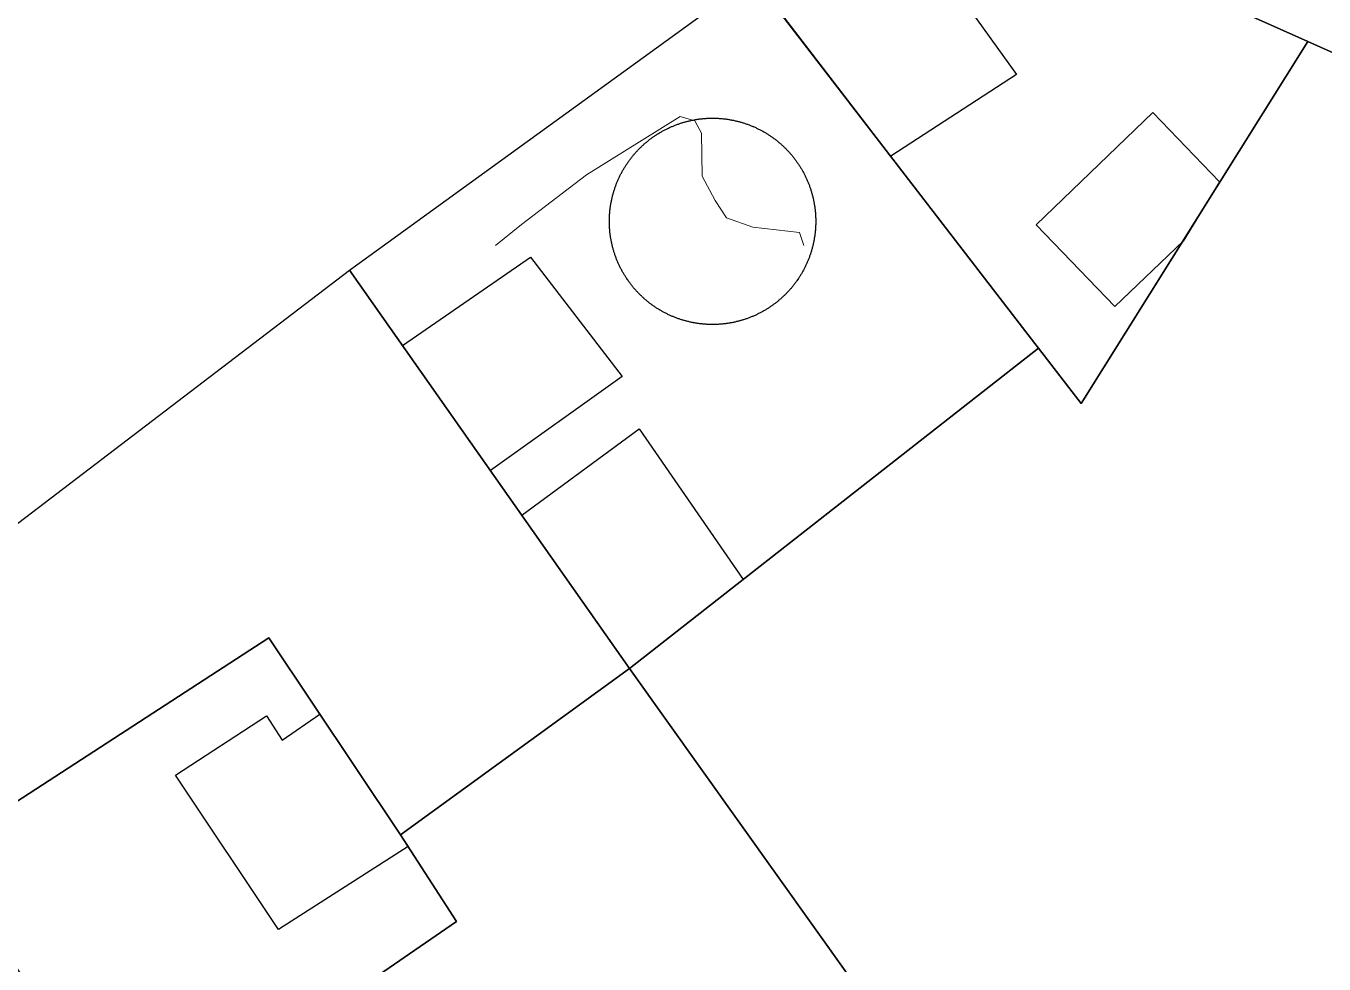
# Model space of a CAD drawing. Header units: millimetres. Extents: x 72 to 2826, y -203 to 794.
# Drawn here: x 2002.5 to 2071.7, y 46.7 to 96.7 of the extents above; entities that cross this region are included whole.
import ezdxf

# ---------------------------------------------------------------- set-up
doc = ezdxf.new("R2010")
doc.units = ezdxf.units.MM
doc.layers.add('01_Fina', color=250, linetype='Continuous', lineweight=15)
doc.layers.add('Traza Urbana', color=7, linetype='Continuous')

msp = doc.modelspace()

# ---------------------------------------------------------------- linework, layer by layer
at = {"layer": '01_Fina', "color": 252, "linetype": 'Continuous', "lineweight": 9, "true_color": 0x939598}
msp.add_lwpolyline([(2043.994, 84.999), (2043.766, 85.7), (2041.276, 85.99), (2039.866, 86.49), (2039.266, 87.41), (2038.566, 88.71), (2038.546, 91), (2038.176, 91.65), (2037.406, 91.88), (2032.406, 88.78), (2028.936, 86.13), (2027.561, 84.999)], dxfattribs=at)
at = {"layer": 'Traza Urbana'}
for points in [[(2061.358, 114.48), (2108.226, 94.371), (2101.293, 82.271), (2070.853, 95.881), (2049.254, 105.529)], [(2070.853, 95.881), (2058.776, 76.578), (2056.5, 79.54), (2056.31, 79.787), (2041.301, 99.299), (2049.254, 105.529)], [(2048.637, 89.762), (2042.389, 97.885), (2049.273, 102.572), (2055.331, 94.118)], [(2056.5, 79.54), (2034.708, 62.461), (2019.774, 83.698), (2041.301, 99.299), (2056.31, 79.787)], [(2056.383, 86.107), (2062.602, 92.09), (2066.155, 88.398), (2064.207, 85.239), (2060.578, 81.747)], [(2044.628, 86.296), (2044.628, 86.253), (2044.627, 86.209), (2044.626, 86.166), (2044.625, 86.123), (2044.624, 86.08), (2044.622, 86.037), (2044.62, 85.994), (2044.617, 85.951), (2044.614, 85.907), (2044.611, 85.864), (2044.607, 85.821), (2044.604, 85.778), (2044.599, 85.735), (2044.595, 85.692), (2044.59, 85.649), (2044.585, 85.607), (2044.579, 85.564), (2044.573, 85.521), (2044.567, 85.478), (2044.56, 85.435), (2044.553, 85.393), (2044.546, 85.35), (2044.538, 85.308), (2044.531, 85.265), (2044.522, 85.223), (2044.514, 85.181), (2044.505, 85.138), (2044.495, 85.096), (2044.486, 85.054), (2044.476, 85.012), (2044.466, 84.97), (2044.455, 84.928), (2044.444, 84.886), (2044.433, 84.845), (2044.421, 84.803), (2044.41, 84.761), (2044.397, 84.72), (2044.385, 84.679), (2044.372, 84.637), (2044.359, 84.596), (2044.345, 84.555), (2044.331, 84.514), (2044.317, 84.474), (2044.303, 84.433), (2044.288, 84.392), (2044.273, 84.352), (2044.257, 84.311), (2044.242, 84.271), (2044.226, 84.231), (2044.209, 84.191), (2044.193, 84.151), (2044.176, 84.112), (2044.158, 84.072), (2044.141, 84.033), (2044.123, 83.993), (2044.105, 83.954), (2044.086, 83.915), (2044.067, 83.876), (2044.048, 83.837), (2044.028, 83.799), (2044.009, 83.761), (2043.989, 83.722), (2043.968, 83.684), (2043.948, 83.646), (2043.927, 83.608), (2043.905, 83.571), (2043.884, 83.533), (2043.862, 83.496), (2043.84, 83.459), (2043.817, 83.422), (2043.795, 83.385), (2043.772, 83.349), (2043.748, 83.312), (2043.725, 83.276), (2043.701, 83.24), (2043.677, 83.204), (2043.652, 83.169), (2043.628, 83.133), (2043.603, 83.098), (2043.578, 83.063), (2043.552, 83.028), (2043.526, 82.994), (2043.5, 82.959), (2043.474, 82.925), (2043.447, 82.891), (2043.42, 82.857), (2043.393, 82.823), (2043.366, 82.79), (2043.338, 82.757), (2043.31, 82.724), (2043.282, 82.691), (2043.254, 82.659), (2043.225, 82.626), (2043.196, 82.594), (2043.167, 82.562), (2043.137, 82.531), (2043.108, 82.5), (2043.078, 82.468), (2043.047, 82.437), (2043.017, 82.407), (2042.986, 82.376), (2042.955, 82.346), (2042.924, 82.316), (2042.893, 82.287), (2042.861, 82.257), (2042.83, 82.228), (2042.797, 82.199), (2042.765, 82.17), (2042.733, 82.142), (2042.7, 82.114), (2042.667, 82.086), (2042.634, 82.058), (2042.6, 82.031), (2042.567, 82.004), (2042.533, 81.977), (2042.499, 81.95), (2042.465, 81.924), (2042.43, 81.898), (2042.396, 81.872), (2042.361, 81.846), (2042.326, 81.821), (2042.29, 81.796), (2042.255, 81.771), (2042.219, 81.747), (2042.184, 81.723), (2042.148, 81.699), (2042.111, 81.675), (2042.075, 81.652), (2042.038, 81.629), (2042.002, 81.606), (2041.965, 81.584), (2041.928, 81.562), (2041.89, 81.54), (2041.853, 81.518), (2041.815, 81.497), (2041.778, 81.476), (2041.74, 81.456), (2041.702, 81.435), (2041.663, 81.415), (2041.625, 81.395), (2041.586, 81.376), (2041.548, 81.357), (2041.509, 81.338), (2041.47, 81.319), (2041.431, 81.301), (2041.391, 81.283), (2041.352, 81.266), (2041.312, 81.248), (2041.273, 81.231), (2041.233, 81.215), (2041.193, 81.198), (2041.153, 81.182), (2041.112, 81.166), (2041.072, 81.151), (2041.032, 81.136), (2040.991, 81.121), (2040.95, 81.107), (2040.909, 81.092), (2040.869, 81.079), (2040.828, 81.065), (2040.786, 81.052), (2040.745, 81.039), (2040.704, 81.026), (2040.662, 81.014), (2040.621, 81.002), (2040.579, 80.991), (2040.538, 80.98), (2040.496, 80.969), (2040.454, 80.958), (2040.412, 80.948), (2040.37, 80.938), (2040.328, 80.928), (2040.286, 80.919), (2040.243, 80.91), (2040.201, 80.902), (2040.159, 80.893), (2040.116, 80.885), (2040.074, 80.878), (2040.031, 80.871), (2039.988, 80.864), (2039.946, 80.857), (2039.903, 80.851), (2039.86, 80.845), (2039.817, 80.839), (2039.774, 80.834), (2039.731, 80.829), (2039.689, 80.825), (2039.646, 80.82), (2039.603, 80.816), (2039.559, 80.813), (2039.516, 80.81), (2039.473, 80.807), (2039.43, 80.804), (2039.387, 80.802), (2039.344, 80.8), (2039.301, 80.799), (2039.258, 80.797), (2039.214, 80.797), (2039.171, 80.796), (2039.128, 80.796), (2039.085, 80.796), (2039.042, 80.797), (2038.998, 80.797), (2038.955, 80.799), (2038.912, 80.8), (2038.869, 80.802), (2038.826, 80.804), (2038.783, 80.807), (2038.74, 80.81), (2038.696, 80.813), (2038.653, 80.816), (2038.61, 80.82), (2038.567, 80.825), (2038.524, 80.829), (2038.481, 80.834), (2038.439, 80.839), (2038.396, 80.845), (2038.353, 80.851), (2038.31, 80.857), (2038.268, 80.864), (2038.225, 80.871), (2038.182, 80.878), (2038.14, 80.885), (2038.097, 80.893), (2038.055, 80.902), (2038.013, 80.91), (2037.97, 80.919), (2037.928, 80.928), (2037.886, 80.938), (2037.844, 80.948), (2037.802, 80.958), (2037.76, 80.969), (2037.718, 80.98), (2037.677, 80.991), (2037.635, 81.002), (2037.594, 81.014), (2037.552, 81.026), (2037.511, 81.039), (2037.469, 81.052), (2037.428, 81.065), (2037.387, 81.079), (2037.346, 81.092), (2037.306, 81.107), (2037.265, 81.121), (2037.224, 81.136), (2037.184, 81.151), (2037.143, 81.166), (2037.103, 81.182), (2037.063, 81.198), (2037.023, 81.215), (2036.983, 81.231), (2036.944, 81.248), (2036.904, 81.266), (2036.865, 81.283), (2036.825, 81.301), (2036.786, 81.319), (2036.747, 81.338), (2036.708, 81.357), (2036.67, 81.376), (2036.631, 81.395), (2036.593, 81.415), (2036.554, 81.435), (2036.516, 81.456), (2036.478, 81.476), (2036.441, 81.497), (2036.403, 81.518), (2036.365, 81.54), (2036.328, 81.562), (2036.291, 81.584), (2036.254, 81.606), (2036.217, 81.629), (2036.181, 81.652), (2036.145, 81.675), (2036.108, 81.699), (2036.072, 81.723), (2036.036, 81.747), (2036.001, 81.771), (2035.965, 81.796), (2035.93, 81.821), (2035.895, 81.846), (2035.86, 81.872), (2035.826, 81.898), (2035.791, 81.924), (2035.757, 81.95), (2035.723, 81.977), (2035.689, 82.004), (2035.656, 82.031), (2035.622, 82.058), (2035.589, 82.086), (2035.556, 82.114), (2035.523, 82.142), (2035.491, 82.17), (2035.458, 82.199), (2035.426, 82.228), (2035.395, 82.257), (2035.363, 82.287), (2035.332, 82.316), (2035.3, 82.346), (2035.27, 82.376), (2035.239, 82.407), (2035.208, 82.437), (2035.178, 82.468), (2035.148, 82.5), (2035.119, 82.531), (2035.089, 82.562), (2035.06, 82.594), (2035.031, 82.626), (2035.002, 82.659), (2034.974, 82.691), (2034.946, 82.724), (2034.918, 82.757), (2034.89, 82.79), (2034.863, 82.823), (2034.836, 82.857), (2034.809, 82.891), (2034.782, 82.925), (2034.756, 82.959), (2034.73, 82.994), (2034.704, 83.028), (2034.678, 83.063), (2034.653, 83.098), (2034.628, 83.133), (2034.603, 83.169), (2034.579, 83.204), (2034.555, 83.24), (2034.531, 83.276), (2034.507, 83.312), (2034.484, 83.349), (2034.461, 83.385), (2034.438, 83.422), (2034.416, 83.459), (2034.394, 83.496), (2034.372, 83.533), (2034.35, 83.571), (2034.329, 83.608), (2034.308, 83.646), (2034.288, 83.684), (2034.267, 83.722), (2034.247, 83.761), (2034.227, 83.799), (2034.208, 83.837), (2034.189, 83.876), (2034.17, 83.915), (2034.151, 83.954), (2034.133, 83.993), (2034.115, 84.033), (2034.098, 84.072), (2034.08, 84.112), (2034.063, 84.151), (2034.047, 84.191), (2034.03, 84.231), (2034.014, 84.271), (2033.998, 84.311), (2033.983, 84.352), (2033.968, 84.392), (2033.953, 84.433), (2033.939, 84.474), (2033.924, 84.514), (2033.911, 84.555), (2033.897, 84.596), (2033.884, 84.637), (2033.871, 84.679), (2033.859, 84.72), (2033.846, 84.761), (2033.834, 84.803), (2033.823, 84.845), (2033.812, 84.886), (2033.801, 84.928), (2033.79, 84.97), (2033.78, 85.012), (2033.77, 85.054), (2033.76, 85.096), (2033.751, 85.138), (2033.742, 85.181), (2033.734, 85.223), (2033.725, 85.265), (2033.717, 85.308), (2033.71, 85.35), (2033.703, 85.393), (2033.696, 85.435), (2033.689, 85.478), (2033.683, 85.521), (2033.677, 85.564), (2033.671, 85.607), (2033.666, 85.649), (2033.661, 85.692), (2033.657, 85.735), (2033.652, 85.778), (2033.648, 85.821), (2033.645, 85.864), (2033.642, 85.907), (2033.639, 85.951), (2033.636, 85.994), (2033.634, 86.037), (2033.632, 86.08), (2033.631, 86.123), (2033.629, 86.166), (2033.629, 86.209), (2033.628, 86.253), (2033.628, 86.296), (2033.628, 86.339), (2033.629, 86.382), (2033.629, 86.425), (2033.631, 86.469), (2033.632, 86.512), (2033.634, 86.555), (2033.636, 86.598), (2033.639, 86.641), (2033.642, 86.684), (2033.645, 86.727), (2033.648, 86.77), (2033.652, 86.813), (2033.657, 86.856), (2033.661, 86.899), (2033.666, 86.942), (2033.671, 86.985), (2033.677, 87.028), (2033.683, 87.071), (2033.689, 87.114), (2033.696, 87.156), (2033.703, 87.199), (2033.71, 87.241), (2033.717, 87.284), (2033.725, 87.326), (2033.734, 87.369), (2033.742, 87.411), (2033.751, 87.453), (2033.76, 87.496), (2033.77, 87.538), (2033.78, 87.58), (2033.79, 87.622), (2033.801, 87.664), (2033.812, 87.705), (2033.823, 87.747), (2033.834, 87.789), (2033.846, 87.83), (2033.859, 87.872), (2033.871, 87.913), (2033.884, 87.954), (2033.897, 87.995), (2033.911, 88.037), (2033.924, 88.077), (2033.939, 88.118), (2033.953, 88.159), (2033.968, 88.2), (2033.983, 88.24), (2033.998, 88.28), (2034.014, 88.321), (2034.03, 88.361), (2034.047, 88.401), (2034.063, 88.44), (2034.08, 88.48), (2034.098, 88.52), (2034.115, 88.559), (2034.133, 88.599), (2034.151, 88.638), (2034.17, 88.677), (2034.189, 88.716), (2034.208, 88.754), (2034.227, 88.793), (2034.247, 88.831), (2034.267, 88.869), (2034.288, 88.908), (2034.308, 88.946), (2034.329, 88.983), (2034.35, 89.021), (2034.372, 89.058), (2034.394, 89.096), (2034.416, 89.133), (2034.438, 89.17), (2034.461, 89.206), (2034.484, 89.243), (2034.507, 89.279), (2034.531, 89.316), (2034.555, 89.352), (2034.579, 89.387), (2034.603, 89.423), (2034.628, 89.458), (2034.653, 89.494), (2034.678, 89.529), (2034.704, 89.564), (2034.73, 89.598), (2034.756, 89.633), (2034.782, 89.667), (2034.809, 89.701), (2034.836, 89.735), (2034.863, 89.768), (2034.89, 89.802), (2034.918, 89.835), (2034.946, 89.868), (2034.974, 89.901), (2035.002, 89.933), (2035.031, 89.965), (2035.06, 89.997), (2035.089, 90.029), (2035.119, 90.061), (2035.148, 90.092), (2035.178, 90.123), (2035.208, 90.154), (2035.239, 90.185), (2035.27, 90.215), (2035.3, 90.246), (2035.332, 90.276), (2035.363, 90.305), (2035.395, 90.335), (2035.426, 90.364), (2035.458, 90.393), (2035.491, 90.421), (2035.523, 90.45), (2035.556, 90.478), (2035.589, 90.506), (2035.622, 90.534), (2035.656, 90.561), (2035.689, 90.588), (2035.723, 90.615), (2035.757, 90.642), (2035.791, 90.668), (2035.826, 90.694), (2035.86, 90.72), (2035.895, 90.745), (2035.93, 90.771), (2035.965, 90.796), (2036.001, 90.82), (2036.036, 90.845), (2036.072, 90.869), (2036.108, 90.893), (2036.145, 90.916), (2036.181, 90.94), (2036.217, 90.963), (2036.254, 90.985), (2036.291, 91.008), (2036.328, 91.03), (2036.365, 91.052), (2036.403, 91.073), (2036.441, 91.095), (2036.478, 91.116), (2036.516, 91.136), (2036.554, 91.157), (2036.593, 91.177), (2036.631, 91.196), (2036.67, 91.216), (2036.708, 91.235), (2036.747, 91.254), (2036.786, 91.272), (2036.825, 91.291), (2036.865, 91.309), (2036.904, 91.326), (2036.944, 91.344), (2036.983, 91.361), (2037.023, 91.377), (2037.063, 91.394), (2037.103, 91.41), (2037.143, 91.425), (2037.184, 91.441), (2037.224, 91.456), (2037.265, 91.471), (2037.306, 91.485), (2037.346, 91.499), (2037.387, 91.513), (2037.428, 91.527), (2037.469, 91.54), (2037.511, 91.553), (2037.552, 91.565), (2037.594, 91.577), (2037.635, 91.589), (2037.677, 91.601), (2037.718, 91.612), (2037.76, 91.623), (2037.802, 91.634), (2037.844, 91.644), (2037.886, 91.654), (2037.928, 91.663), (2037.97, 91.673), (2038.013, 91.682), (2038.055, 91.69), (2038.097, 91.698), (2038.14, 91.706), (2038.182, 91.714), (2038.225, 91.721), (2038.268, 91.728), (2038.31, 91.735), (2038.353, 91.741), (2038.396, 91.747), (2038.439, 91.753), (2038.481, 91.758), (2038.524, 91.763), (2038.567, 91.767), (2038.61, 91.771), (2038.653, 91.775), (2038.696, 91.779), (2038.74, 91.782), (2038.783, 91.785), (2038.826, 91.788), (2038.869, 91.79), (2038.912, 91.792), (2038.955, 91.793), (2038.998, 91.794), (2039.042, 91.795), (2039.085, 91.796), (2039.128, 91.796), (2039.171, 91.796), (2039.214, 91.795), (2039.258, 91.794), (2039.301, 91.793), (2039.344, 91.792), (2039.387, 91.79), (2039.43, 91.788), (2039.473, 91.785), (2039.516, 91.782), (2039.559, 91.779), (2039.603, 91.775), (2039.646, 91.771), (2039.689, 91.767), (2039.731, 91.763), (2039.774, 91.758), (2039.817, 91.753), (2039.86, 91.747), (2039.903, 91.741), (2039.946, 91.735), (2039.988, 91.728), (2040.031, 91.721), (2040.074, 91.714), (2040.116, 91.706), (2040.159, 91.698), (2040.201, 91.69), (2040.243, 91.682), (2040.286, 91.673), (2040.328, 91.663), (2040.37, 91.654), (2040.412, 91.644), (2040.454, 91.634), (2040.496, 91.623), (2040.538, 91.612), (2040.579, 91.601), (2040.621, 91.589), (2040.662, 91.577), (2040.704, 91.565), (2040.745, 91.553), (2040.786, 91.54), (2040.828, 91.527), (2040.869, 91.513), (2040.909, 91.499), (2040.95, 91.485), (2040.991, 91.471), (2041.032, 91.456), (2041.072, 91.441), (2041.112, 91.425), (2041.153, 91.41), (2041.193, 91.394), (2041.233, 91.377), (2041.273, 91.361), (2041.312, 91.344), (2041.352, 91.326), (2041.391, 91.309), (2041.431, 91.291), (2041.47, 91.272), (2041.509, 91.254), (2041.548, 91.235), (2041.586, 91.216), (2041.625, 91.196), (2041.663, 91.177), (2041.702, 91.157), (2041.74, 91.136), (2041.778, 91.116), (2041.815, 91.095), (2041.853, 91.073), (2041.89, 91.052), (2041.928, 91.03), (2041.965, 91.008), (2042.002, 90.985), (2042.038, 90.963), (2042.075, 90.94), (2042.111, 90.916), (2042.148, 90.893), (2042.184, 90.869), (2042.219, 90.845), (2042.255, 90.82), (2042.29, 90.796), (2042.326, 90.771), (2042.361, 90.745), (2042.396, 90.72), (2042.43, 90.694), (2042.465, 90.668), (2042.499, 90.642), (2042.533, 90.615), (2042.567, 90.588), (2042.6, 90.561), (2042.634, 90.534), (2042.667, 90.506), (2042.7, 90.478), (2042.733, 90.45), (2042.765, 90.421), (2042.797, 90.393), (2042.83, 90.364), (2042.861, 90.335), (2042.893, 90.305), (2042.924, 90.276), (2042.955, 90.246), (2042.986, 90.215), (2043.017, 90.185), (2043.047, 90.154), (2043.078, 90.123), (2043.108, 90.092), (2043.137, 90.061), (2043.167, 90.029), (2043.196, 89.997), (2043.225, 89.965), (2043.254, 89.933), (2043.282, 89.901), (2043.31, 89.868), (2043.338, 89.835), (2043.366, 89.802), (2043.393, 89.768), (2043.42, 89.735), (2043.447, 89.701), (2043.474, 89.667), (2043.5, 89.633), (2043.526, 89.598), (2043.552, 89.564), (2043.578, 89.529), (2043.603, 89.494), (2043.628, 89.458), (2043.652, 89.423), (2043.677, 89.387), (2043.701, 89.352), (2043.725, 89.316), (2043.748, 89.279), (2043.772, 89.243), (2043.795, 89.206), (2043.817, 89.17), (2043.84, 89.133), (2043.862, 89.096), (2043.884, 89.058), (2043.905, 89.021), (2043.927, 88.983), (2043.948, 88.946), (2043.968, 88.908), (2043.989, 88.869), (2044.009, 88.831), (2044.028, 88.793), (2044.048, 88.754), (2044.067, 88.716), (2044.086, 88.677), (2044.105, 88.638), (2044.123, 88.599), (2044.141, 88.559), (2044.158, 88.52), (2044.176, 88.48), (2044.193, 88.44), (2044.209, 88.401), (2044.226, 88.361), (2044.242, 88.321), (2044.257, 88.28), (2044.273, 88.24), (2044.288, 88.2), (2044.303, 88.159), (2044.317, 88.118), (2044.331, 88.077), (2044.345, 88.037), (2044.359, 87.995), (2044.372, 87.954), (2044.385, 87.913), (2044.397, 87.872), (2044.41, 87.83), (2044.421, 87.789), (2044.433, 87.747), (2044.444, 87.705), (2044.455, 87.664), (2044.466, 87.622), (2044.476, 87.58), (2044.486, 87.538), (2044.495, 87.496), (2044.505, 87.453), (2044.514, 87.411), (2044.522, 87.369), (2044.531, 87.326), (2044.538, 87.284), (2044.546, 87.241), (2044.553, 87.199), (2044.56, 87.156), (2044.567, 87.114), (2044.573, 87.071), (2044.579, 87.028), (2044.585, 86.985), (2044.59, 86.942), (2044.595, 86.899), (2044.599, 86.856), (2044.604, 86.813), (2044.607, 86.77), (2044.611, 86.727), (2044.614, 86.684), (2044.617, 86.641), (2044.62, 86.598), (2044.622, 86.555), (2044.624, 86.512), (2044.625, 86.469), (2044.626, 86.425), (2044.627, 86.382), (2044.628, 86.339)], [(2022.606, 79.671), (2029.427, 84.391), (2034.309, 78.029), (2027.292, 73.007)], [(2019.774, 83.698), (2034.708, 62.461), (2022.495, 53.587), (2015.467, 64.086), (1997.861, 52.667), (1990.956, 61.71)], [(2034.708, 62.461), (2028.957, 70.639), (2035.21, 75.227), (2040.758, 67.202)], [(2022.495, 53.587), (2025.482, 48.969), (2008.33, 37.166), (1997.861, 52.667), (2015.467, 64.086)], [(2038.093, 39.788), (2016.519, 24.598), (2008.33, 37.166), (2025.482, 48.969), (2022.495, 53.587), (2034.708, 62.461), (2046.464, 45.973)], [(2022.896, 52.968), (2015.99, 48.55), (2010.499, 56.776), (2015.349, 59.938), (2016.193, 58.63), (2018.193, 60.014)]]:
    msp.add_lwpolyline(points, close=True, dxfattribs=at)
msp.add_lwpolyline([(2095.08, -68.393), (2062.559, -36.212), (2031.101, 4.499), (2052.281, 19.436), (2045.142, 29.866), (2038.093, 39.788), (2046.464, 45.973), (2034.708, 62.461), (2056.5, 79.54), (2058.776, 76.578), (2070.853, 95.881), (2101.293, 82.271)], dxfattribs=at)

doc.saveas('drawing.dxf')
